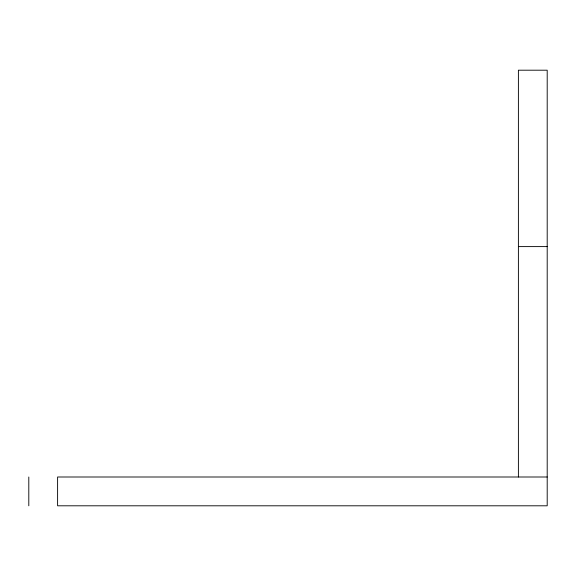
<?xml version="1.0" encoding="UTF-8"?>
<svg xmlns="http://www.w3.org/2000/svg" width="576" height="576" viewBox="0 0 576 576"><rect width="100%" height="100%" fill="white"/><g stroke="black" fill="none" stroke-linecap="round" stroke-linejoin="round"><path stroke-width="0.86" d="M518.4 246.6L547.2 246.6M547.2 477L57.6 477L57.6 505.8L547.2 505.8L547.2 70.2L518.4 70.2L518.4 477M28.8 477L28.8 505.8"/></g></svg>
